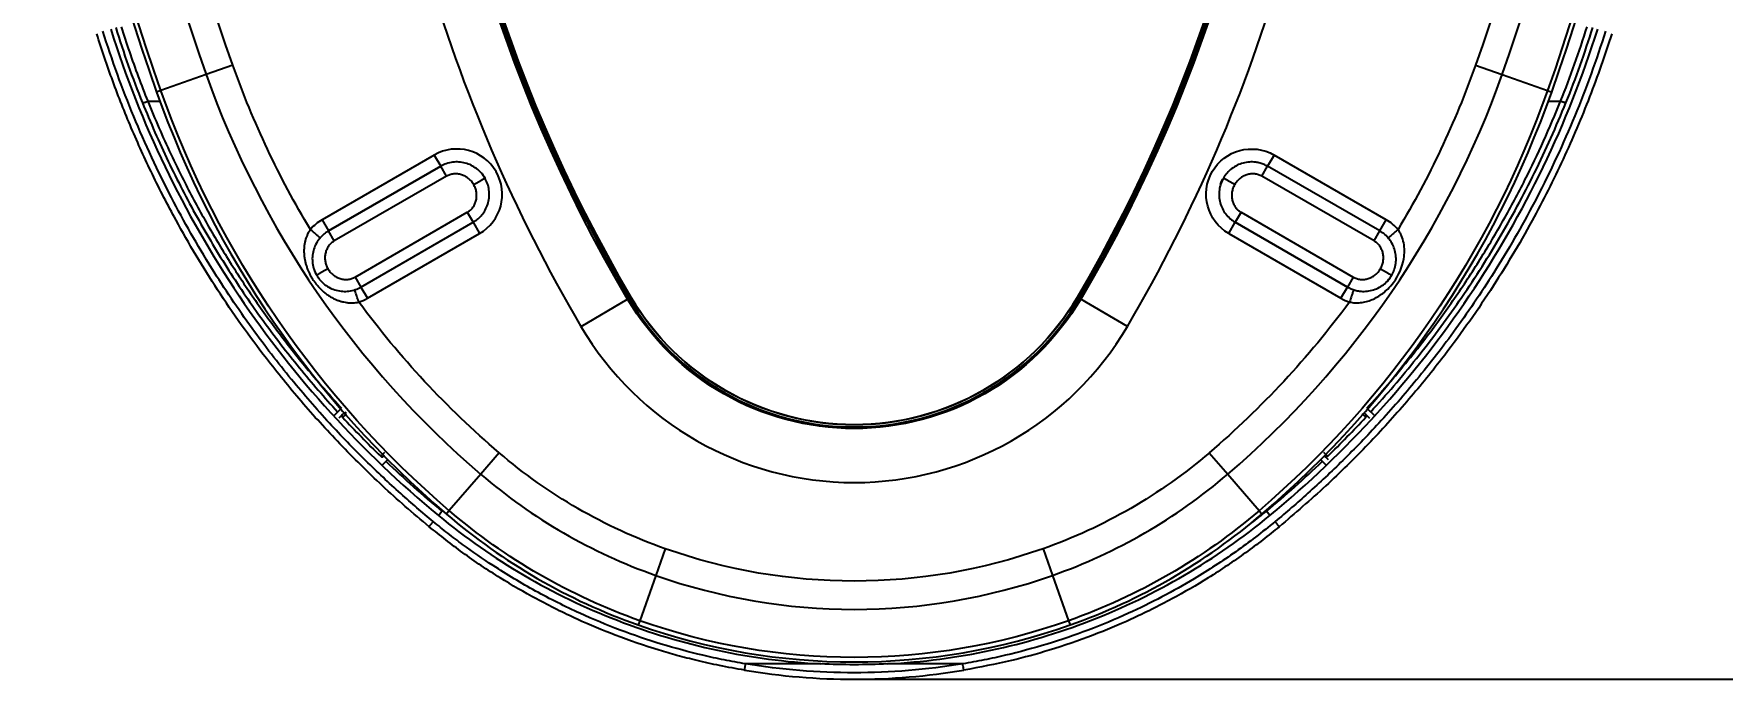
# Model space of a CAD drawing. Header units: millimetres. Extents: x 22 to 2359, y 6 to 1660.
# Drawn here: x 1656.5 to 2047.5, y 908.7 to 1058.3 of the extents above; entities that cross this region are included whole.
import ezdxf

# ---------------------------------------------------------------- set-up
doc = ezdxf.new("R2010")
doc.units = ezdxf.units.MM
doc.layers.get('Defpoints').update_dxf_attribs({"linetype": 'CONTINUOUS'})
doc.layers.add('1LINE', color=7, linetype='CONTINUOUS')
doc.styles.add('Annotative', font='malgun.ttf')
doc.dimstyles.new('WOO', dxfattribs={"dimtxt": 20, "dimasz": 2, "dimexe": 1.25, "dimexo": 0.3, "dimgap": 1, "dimtad": 1, "dimdec": 1, "dimzin": 1, "dimdsep": 46, "dimtxsty": 'Annotative', "dimcen": 0, "dimclrd": 1, "dimclre": 1, "dimclrt": 2, "dimadec": 0, "dimazin": 0, "dimtfac": 1, "dimtdec": 1, "dimtofl": 0, "dimtmove": 0, "dimatfit": 3, "dimfxl": 0, "dimarcsym": 0})

# ---------------------------------------------------------------- blocks, each defined once
blk = doc.blocks.new('*D13')
at = {"layer": '1LINE', "color": 1, "lineweight": -2}
for p, q in [((1916.75, 1347.55), (2153.47, 1347.55)), ((2152.22, 1345.55), (2152.22, 910.69)), ((1846.75, 908.69), (2153.47, 908.69))]:
    blk.add_line(p, q, dxfattribs=at)
at = {"layer": '1LINE', "color": 1}
for points in [[(2151.88, 1345.55), (2152.55, 1345.55), (2152.22, 1347.55)], [(2151.88, 910.69), (2152.55, 910.69), (2152.22, 908.69)]]:
    blk.add_solid(points, dxfattribs=at)
at = {"layer": 'Defpoints', "color": 0}
for p in [(1916.45, 1347.55), (1846.45, 908.69), (2152.22, 908.69)]:
    blk.add_point(p, dxfattribs=at)
at = {"layer": '1LINE', "color": 2, "insert": (2140.88, 1127.6), "char_height": 20, "attachment_point": 5, "rotation": 90, "style": 'Annotative'}
blk.add_mtext('439', dxfattribs=at)
blk = doc.blocks.new('*D14')
at = {"layer": '1LINE', "color": 1, "lineweight": -2}
for p, q in [((1916.75, 1386.55), (2202.92, 1386.55)), ((2201.67, 1384.55), (2201.67, 910.69)), ((1846.75, 908.69), (2202.92, 908.69))]:
    blk.add_line(p, q, dxfattribs=at)
at = {"layer": '1LINE', "color": 1}
for points in [[(2201.33, 1384.55), (2202, 1384.55), (2201.67, 1386.55)], [(2201.33, 910.69), (2202, 910.69), (2201.67, 908.69)]]:
    blk.add_solid(points, dxfattribs=at)
at = {"layer": 'Defpoints', "color": 0}
for p in [(1916.45, 1386.55), (1846.45, 908.69), (2201.67, 908.69)]:
    blk.add_point(p, dxfattribs=at)
at = {"layer": '1LINE', "color": 2, "insert": (2190.34, 1146.45), "char_height": 20, "attachment_point": 5, "rotation": 90, "style": 'Annotative'}
blk.add_mtext('478', dxfattribs=at)

msp = doc.modelspace()

# ---------------------------------------------------------------- linework, layer by layer
at = {"layer": '1LINE'}
for p, q in [((1696.38, 1048.83), (1685.88, 1045.11)), ((1702.56, 1051.02), (1696.38, 1048.83)), ((1990.35, 1051.02), (1996.52, 1048.83)), ((1996.52, 1048.83), (2007.03, 1045.11)), ((1685.88, 1045.11), (1684.9, 1044.76)), ((2007.03, 1045.11), (2008, 1044.76)), ((1749.19, 1030.17), (1723.21, 1015.17)), ((1749.19, 1030.17), (1750.69, 1027.58)), ((1943.71, 1030.17), (1942.21, 1027.58)), ((1969.69, 1015.17), (1943.71, 1030.17)), ((1750.69, 1027.58), (1724.71, 1012.58)), ((1724.71, 1012.58), (1750.69, 1027.58)), ((1752.03, 1025.26), (1726.05, 1010.26)), ((1752.03, 1025.26), (1750.69, 1027.58)), ((1940.87, 1025.26), (1942.21, 1027.58)), ((1966.85, 1010.26), (1940.87, 1025.26)), ((1968.19, 1012.58), (1942.21, 1027.58)), ((1968.19, 1012.58), (1942.21, 1027.58)), ((1730.87, 1001.91), (1756.85, 1016.91)), ((1756.85, 1016.91), (1758.19, 1014.59)), ((1936.05, 1016.91), (1934.71, 1014.59)), ((1936.05, 1016.91), (1962.03, 1001.91)), ((1723.21, 1015.17), (1724.71, 1012.58)), ((1732.21, 999.59), (1758.19, 1014.59)), ((1732.21, 999.59), (1758.19, 1014.59)), ((1758.19, 1014.59), (1759.69, 1011.99)), ((1933.21, 1011.99), (1934.71, 1014.59)), ((1934.71, 1014.59), (1960.69, 999.59)), ((1960.69, 999.59), (1934.71, 1014.59)), ((1968.19, 1012.58), (1969.69, 1015.17)), ((1726.05, 1010.26), (1724.71, 1012.58)), ((1733.71, 996.99), (1759.69, 1011.99)), ((1933.21, 1011.99), (1959.19, 996.99)), ((1966.85, 1010.26), (1968.19, 1012.58)), ((1730.87, 1001.91), (1732.21, 999.59)), ((1962.03, 1001.91), (1960.69, 999.59)), ((1732.21, 999.59), (1733.71, 996.99)), ((1794.29, 996.99), (1794.71, 997.24)), ((1794.73, 997.25), (1794.71, 997.24)), ((1898.17, 997.25), (1898.19, 997.24)), ((1898.62, 996.99), (1898.19, 997.24)), ((1959.19, 996.99), (1960.69, 999.59)), ((1783.19, 990.45), (1793.97, 996.8)), ((1794.29, 996.99), (1793.97, 996.8)), ((1898.62, 996.99), (1898.93, 996.8)), ((1909.72, 990.45), (1898.93, 996.8)), ((1725.91, 969.76), (1727.55, 971.35)), ((1728.34, 970.44), (1727.08, 969.22)), ((1964.56, 970.44), (1965.83, 969.22)), ((1967, 969.76), (1965.35, 971.35)), ((1738.42, 959.61), (1737.12, 958.34)), ((1764.21, 961.19), (1759.95, 956.22)), ((1928.7, 961.19), (1932.96, 956.22)), ((1954.48, 959.61), (1955.79, 958.34)), ((1956.31, 959.51), (1955.32, 960.46)), ((1759.95, 956.22), (1752.69, 947.76)), ((1932.96, 956.22), (1940.21, 947.76)), ((1750.17, 946.65), (1750.99, 947.64)), ((1752.69, 947.76), (1752.02, 946.97)), ((1940.21, 947.76), (1940.89, 946.97)), ((1942.74, 946.65), (1941.92, 947.64)), ((1802.69, 938.94), (1800.51, 932.77)), ((1890.21, 938.94), (1892.4, 932.77)), ((1800.51, 932.77), (1796.79, 922.26)), ((1892.4, 932.77), (1896.11, 922.26)), ((1796.79, 922.26), (1796.45, 921.28)), ((1896.11, 922.26), (1896.46, 921.28)), ((1838.72, 912.26), (1821.32, 912.26)), ((1871.59, 912.26), (1854.19, 912.26))]:
    msp.add_line(p, q, dxfattribs=at)
for centre, radius, start, end in [((2151.45, 1210.16), 495, 180, 199.5201), ((2151.45, 1210.16), 482.82, 180, 199.5201), ((1541.45, 1210.16), 482.82, 340.4799, 0), ((1541.45, 1210.16), 495, 340.4799, 0), ((2096.35, 1174.85), 363.42, 181.6372, 210.4901), ((2096.35, 1174.85), 350.54, 181.6372, 210.4901), ((2096.35, 1174.85), 350, 181.6372, 210.4901), ((1596.55, 1174.85), 350, 329.5099, 358.3628), ((1596.55, 1174.85), 350.54, 329.5099, 358.3628), ((1596.55, 1174.85), 363.42, 329.5099, 358.3628), ((1901.68, 1121.61), 217.82, 199.5201, 229.4043), ((1791.22, 1121.61), 217.82, 310.5957, 340.4799), ((1901.68, 1121.61), 230, 199.5201, 229.4043), ((1791.22, 1121.61), 230, 310.5957, 340.4799), ((1754.44, 1021.08), 10.5, 300, 120), ((1728.46, 1006.08), 10.5, 120, 139.2384), ((1964.44, 1006.08), 10.5, 40.7593, 60), ((1728.46, 1006.08), 7.5, 197.8922, 210.9), ((1964.44, 1006.08), 7.5, 317.8922, 330.9), ((1846.45, 1027.7), 60, 210.4901, 329.5099), ((1728.46, 1006.08), 10.5, 288.1654, 300), ((1846.45, 1027.7), 60.54, 210.4901, 329.5099), ((1964.44, 1006.08), 10.5, 240, 251.8346), ((1846.45, 1027.7), 73.42, 210.4901, 329.5099), ((1843.12, 1053.27), 127.82, 229.4043, 250.5276), ((1849.79, 1053.27), 127.82, 289.4724, 310.5957), ((1843.12, 1053.27), 140, 229.4043, 250.5276), ((1849.79, 1053.27), 140, 289.4724, 310.5957), ((1846.45, 1062.7), 137.82, 250.5276, 289.4724), ((1846.45, 1062.7), 150, 250.5276, 289.4724), ((1846.45, 1063.55), 154.86, 260.5651, 279.4342)]:
    msp.add_arc(centre, radius, start, end, dxfattribs=at)
at = {"layer": '1LINE', "extrusion": (0, 0, -1)}
for centre, radius, start, end in [((-2151.45, 1210.16), 493.96, 340.4799, 0), ((-2151.45, 1210.16), 476.27, 340.4799, 0), ((-1541.45, 1210.16), 476.27, 180, 199.5201), ((-1541.45, 1210.16), 493.96, 180, 199.5201), ((-2096.35, 1174.85), 350.9, 329.5099, 358.3628), ((-2096.35, 1174.85), 350.04, 329.5099, 358.3628), ((-2096.35, 1174.85), 350.02, 329.5099, 358.3628), ((-1596.55, 1174.85), 350.02, 181.6372, 210.4901), ((-1596.55, 1174.85), 350.04, 181.6372, 210.4901), ((-1596.55, 1174.85), 350.9, 181.6372, 210.4901), ((-1901.68, 1121.61), 211.27, 329.0427, 340.4799), ((-1791.22, 1121.61), 211.27, 199.5201, 210.9573), ((-1901.68, 1121.61), 228.96, 310.5957, 340.4799), ((-1791.22, 1121.61), 228.96, 199.5201, 229.4043), ((-1938.46, 1021.08), 10.5, 300, 120), ((-1754.44, 1021.08), 7.5, 137.8894, 150.9), ((-1938.46, 1021.08), 7.5, 17.8894, 30.9), ((-1846.45, 1027.7), 60.04, 210.4901, 329.5099), ((-1846.45, 1027.7), 60.02, 210.4901, 329.5099), ((-1901.68, 1121.61), 211.27, 310.5957, 323.5536), ((-1846.45, 1027.7), 60.9, 210.4901, 329.5099), ((-1791.22, 1121.61), 211.27, 216.4464, 229.4043), ((-1843.12, 1053.27), 121.27, 289.4724, 310.5957), ((-1849.79, 1053.27), 121.27, 229.4043, 250.5276), ((-1843.12, 1053.27), 138.96, 289.4724, 310.5957), ((-1849.79, 1053.27), 138.96, 229.4043, 250.5276), ((-1846.45, 1062.7), 131.27, 250.5276, 289.4724), ((-1846.45, 1062.7), 148.96, 250.5276, 289.4724), ((-1846.45, 1063.55), 153.36, 260.5662, 279.4338), ((-1846.45, 1063.55), 151.49, 267.0723, 272.9277)]:
    msp.add_arc(centre, radius, start, end, dxfattribs=at)
at = {"layer": '1LINE'}
for points in [[(1675.42, 1059.7), (1677.24, 1053.83), (1679.31, 1048.03), (1681.61, 1042.31)], [(2011.3, 1042.31), (2013.6, 1048.03), (2015.66, 1053.83), (2017.48, 1059.7)], [(1682.85, 1042.64), (1683.83, 1042.64), (1684.82, 1042.64), (1685.8, 1042.63)], [(2007.2, 1042.63), (2008.15, 1042.64), (2009.1, 1042.64), (2010.06, 1042.64)], [(1727.97, 969.4), (1727.79, 969.59), (1727.8, 969.92), (1727.99, 970.1)], [(1728.88, 970.24), (1728.66, 970.45), (1728.54, 970.64), (1728.58, 970.67)], [(1964.94, 969.4), (1965.14, 969.62), (1965.13, 969.9), (1964.92, 970.1)], [(1727.97, 969.4), (1730.83, 966.32), (1733.78, 963.31), (1736.8, 960.37)], [(1956.11, 960.37), (1959.13, 963.31), (1962.07, 966.32), (1964.94, 969.4)], [(1736.8, 960.37), (1737, 960.17), (1737.28, 960.17), (1737.49, 960.37)], [(1738.01, 959.2), (1742.19, 955.19), (1746.52, 951.33), (1750.99, 947.64)], [(1941.92, 947.64), (1946.38, 951.33), (1950.71, 955.19), (1954.9, 959.2)], [(1956.11, 960.37), (1955.93, 960.2), (1955.6, 960.2), (1955.42, 960.37)], [(1938.41, 944.84), (1939.59, 945.77), (1940.75, 946.7), (1941.92, 947.64)]]:
    msp.add_open_spline(points, degree=3, dxfattribs=at)
for points, knots in [([(1676.71, 1059.9), (1677.33, 1057.97), (1678.56, 1054.1), (1680.61, 1048.34), (1682.1, 1044.54), (1682.85, 1042.64)], [0, 0, 0, 0, 0.332772, 0.666024, 1, 1, 1, 1]), ([(2010.06, 1042.64), (2011.17, 1045.5), (2013.39, 1051.19), (2015.26, 1057), (2016.19, 1059.9)], [0, 0, 0, 0, 0.500677, 1, 1, 1, 1]), ([(1748.03, 944.04), (1746.17, 945.6), (1742.5, 948.69), (1737.22, 953.47), (1732.17, 958.31), (1727.35, 963.19), (1722.76, 968.11), (1718.4, 973.05), (1714.26, 978.01), (1707.57, 986.44), (1698.94, 998.6), (1690.35, 1013.01), (1683.86, 1025.64), (1678.98, 1036.42), (1674.65, 1047.28), (1672.23, 1054.63), (1671.03, 1058.29)], [0, 0, 0, 0, 0.051904, 0.102852, 0.152845, 0.201882, 0.249965, 0.297092, 0.343265, 0.388483, 0.528099, 0.662814, 0.748479, 0.833229, 0.917067, 1, 1, 1, 1]), ([(1748.98, 945.23), (1746.42, 947.34), (1741.1, 951.93), (1733.04, 959.51), (1724.55, 968.3), (1715.71, 978.48), (1706.53, 990.39), (1697.13, 1004.4), (1687.82, 1020.76), (1679.29, 1039.12), (1674.54, 1052.23), (1672.45, 1058.9)], [0, 0, 0, 0, 0.071516, 0.151511, 0.238576, 0.334789, 0.442213, 0.56288, 0.698758, 0.848381, 1, 1, 1, 1]), ([(1674.27, 1059.33), (1677.7, 1048.38), (1681.91, 1037.75), (1691.83, 1017.13), (1697.58, 1007.1), (1710.4, 988.05), (1717.52, 978.97), (1732.97, 961.93), (1741.28, 953.99), (1750.17, 946.65)], [0, 0, 0, 0, 0.25, 0.25, 0.5, 0.5, 0.75, 0.75, 1, 1, 1, 1]), ([(1942.74, 946.65), (1951.63, 953.99), (1959.92, 961.92), (1975.34, 978.91), (1982.48, 988.01), (1995.3, 1007.05), (2001.04, 1017.06), (2010.99, 1037.73), (2015.21, 1048.38), (2018.64, 1059.33)], [0, 0, 0, 0, 0.25, 0.25, 0.5, 0.5, 0.75, 0.75, 1, 1, 1, 1]), ([(2020.45, 1058.9), (2018.37, 1052.26), (2013.62, 1039.14), (2005.07, 1020.74), (1995.71, 1004.3), (1986.29, 990.28), (1977.13, 978.4), (1968.33, 968.28), (1959.89, 959.54), (1951.84, 951.96), (1946.51, 947.36), (1943.93, 945.23)], [0, 0, 0, 0, 0.15084, 0.301546, 0.4382, 0.558941, 0.665984, 0.761612, 0.848138, 0.927891, 1, 1, 1, 1]), ([(2021.88, 1058.29), (2021.09, 1055.85), (2019.5, 1050.94), (2016.8, 1043.66), (2013.86, 1036.4), (2010.66, 1029.19), (2007.2, 1022.03), (2001.82, 1011.76), (1993.88, 998.46), (1983.99, 984.56), (1974.39, 972.78), (1965.46, 962.97), (1955.64, 953.24), (1948.51, 947.15), (1944.88, 944.04)], [0, 0, 0, 0, 0.055333, 0.111074, 0.167225, 0.223787, 0.280762, 0.33815, 0.473018, 0.612897, 0.703977, 0.798853, 0.897527, 1, 1, 1, 1]), ([(1681.61, 1042.31), (1682.56, 1040.01), (1684.45, 1035.44), (1687.54, 1028.72), (1690.8, 1022.16), (1694.24, 1015.76), (1697.84, 1009.52), (1701.59, 1003.45), (1705.48, 997.55), (1709.51, 991.82), (1713.66, 986.26), (1717.93, 980.88), (1722.3, 975.67), (1725.32, 972.32), (1726.82, 970.65)], [0, 0, 0, 0, 0.087721, 0.174658, 0.260801, 0.346142, 0.430673, 0.514399, 0.597322, 0.679446, 0.760773, 0.841305, 0.921047, 1, 1, 1, 1]), ([(1682.85, 1042.64), (1683.7, 1040.58), (1685.39, 1036.46), (1688.16, 1030.38), (1691.64, 1023.25), (1696, 1015.1), (1701.44, 1005.95), (1707.33, 996.96), (1713.69, 988.18), (1720.44, 979.66), (1725.28, 974.23), (1727.71, 971.5)], [0, 0, 0, 0, 0.079281, 0.158388, 0.237387, 0.36127, 0.486563, 0.614906, 0.742431, 0.870793, 1, 1, 1, 1]), ([(1965.2, 971.5), (1966.82, 973.31), (1970.07, 976.93), (1974.72, 982.52), (1979.93, 989.15), (1985.57, 996.96), (1991.47, 1005.95), (1996.91, 1015.1), (2001.79, 1024.23), (2006.21, 1033.4), (2008.77, 1039.56), (2010.06, 1042.64)], [0, 0, 0, 0, 0.08625, 0.172081, 0.257581, 0.385105, 0.513448, 0.638741, 0.762624, 0.881152, 1, 1, 1, 1]), ([(1966.08, 970.65), (1967.88, 972.65), (1971.51, 976.69), (1976.71, 983.02), (1981.77, 989.58), (1986.65, 996.39), (1991.34, 1003.45), (1995.82, 1010.75), (2000.08, 1018.3), (2004.1, 1026.08), (2007.88, 1034.08), (2010.15, 1039.55), (2011.3, 1042.31)], [0, 0, 0, 0, 0.094839, 0.190815, 0.28793, 0.386192, 0.485604, 0.586171, 0.6879, 0.790791, 0.894829, 1, 1, 1, 1]), ([(1760.94, 1024.83), (1760.68, 1025.23), (1760.14, 1026.05), (1759.05, 1027.06), (1757.78, 1027.85), (1756.4, 1028.37), (1754.93, 1028.61), (1753.44, 1028.56), (1752, 1028.24), (1751.12, 1027.79), (1750.69, 1027.58)], [0, 0, 0, 0, 0.121324, 0.24982, 0.37484, 0.500026, 0.625265, 0.750304, 0.878446, 1, 1, 1, 1]), ([(1942.21, 1027.58), (1941.93, 1027.72), (1941.37, 1028.02), (1940.43, 1028.34), (1939.3, 1028.57), (1937.97, 1028.61), (1936.51, 1028.37), (1935.12, 1027.85), (1933.86, 1027.06), (1932.77, 1026.05), (1932.23, 1025.23), (1931.97, 1024.83)], [0, 0, 0, 0, 0.080335, 0.163643, 0.249857, 0.374863, 0.500073, 0.625234, 0.750228, 0.878697, 1, 1, 1, 1]), ([(1758.34, 1023.33), (1758.17, 1023.6), (1757.83, 1024.12), (1757.14, 1024.78), (1756.36, 1025.3), (1755.51, 1025.65), (1754.61, 1025.83), (1753.71, 1025.83), (1752.83, 1025.65), (1752.3, 1025.39), (1752.03, 1025.26)], [0, 0, 0, 0, 0.128874, 0.257466, 0.384925, 0.511067, 0.635579, 0.758273, 0.879589, 1, 1, 1, 1]), ([(1758.19, 1014.59), (1758.46, 1014.75), (1759.01, 1015.1), (1759.74, 1015.75), (1760.51, 1016.61), (1761.21, 1017.74), (1761.73, 1019.13), (1761.98, 1020.59), (1761.92, 1022.08), (1761.6, 1023.53), (1761.15, 1024.41), (1760.94, 1024.83)], [0, 0, 0, 0, 0.080335, 0.163643, 0.249857, 0.374863, 0.500073, 0.625234, 0.750228, 0.878697, 1, 1, 1, 1]), ([(1931.97, 1024.83), (1931.75, 1024.41), (1931.31, 1023.53), (1930.98, 1022.08), (1930.93, 1020.59), (1931.17, 1019.13), (1931.69, 1017.74), (1932.48, 1016.48), (1933.49, 1015.39), (1934.31, 1014.85), (1934.71, 1014.59)], [0, 0, 0, 0, 0.121324, 0.24982, 0.37484, 0.500026, 0.625265, 0.750304, 0.878446, 1, 1, 1, 1]), ([(1940.87, 1025.26), (1940.61, 1025.39), (1940.08, 1025.65), (1939.2, 1025.83), (1938.3, 1025.83), (1937.4, 1025.65), (1936.54, 1025.3), (1935.76, 1024.78), (1935.08, 1024.12), (1934.74, 1023.6), (1934.57, 1023.33)], [0, 0, 0, 0, 0.120435, 0.241746, 0.364436, 0.488948, 0.615092, 0.742552, 0.871148, 1, 1, 1, 1]), ([(1756.85, 1016.91), (1757.1, 1017.07), (1757.59, 1017.39), (1758.19, 1018.07), (1758.64, 1018.85), (1758.93, 1019.72), (1759.05, 1020.64), (1758.99, 1021.57), (1758.77, 1022.49), (1758.48, 1023.05), (1758.34, 1023.33)], [0, 0, 0, 0, 0.120435, 0.241746, 0.364436, 0.488948, 0.615092, 0.742552, 0.871148, 1, 1, 1, 1]), ([(1934.57, 1023.33), (1934.42, 1023.05), (1934.14, 1022.49), (1933.91, 1021.57), (1933.85, 1020.64), (1933.97, 1019.72), (1934.26, 1018.85), (1934.72, 1018.07), (1935.31, 1017.39), (1935.81, 1017.07), (1936.05, 1016.91)], [0, 0, 0, 0, 0.128874, 0.257466, 0.384925, 0.511067, 0.635579, 0.758273, 0.879589, 1, 1, 1, 1]), ([(1720.51, 1012.94), (1720.37, 1012.75), (1720.21, 1012.5), (1720.05, 1012.22), (1720, 1012.12), (1719.92, 1011.96), (1719.75, 1011.61), (1719.52, 1011.06), (1719.31, 1010.37), (1719.18, 1009.78), (1719.12, 1009.38), (1719.1, 1009.19), (1719.08, 1009.07), (1719.05, 1008.72), (1719.02, 1008.16), (1719.03, 1007.39), (1719.09, 1006.74), (1719.15, 1006.32), (1719.18, 1006.12), (1719.2, 1005.99), (1719.27, 1005.62), (1719.41, 1005.03), (1719.65, 1004.25), (1719.86, 1003.69), (1719.99, 1003.36), (1720.05, 1003.23), (1720.15, 1003.01), (1720.36, 1002.56), (1720.7, 1001.93), (1721.07, 1001.32), (1721.36, 1000.91), (1721.53, 1000.68), (1721.79, 1000.33), (1722.2, 999.83), (1722.77, 999.22), (1723.23, 998.79), (1723.52, 998.54), (1723.63, 998.45), (1723.79, 998.32), (1724.13, 998.04), (1724.68, 997.65), (1725.35, 997.23), (1725.93, 996.93), (1726.4, 996.71), (1726.87, 996.52), (1727.47, 996.31), (1728.19, 996.12), (1728.7, 996.02), (1729, 995.98), (1729.13, 995.97), (1729.34, 995.94), (1729.76, 995.91), (1730.35, 995.91), (1731.05, 995.97), (1731.51, 996.05), (1731.74, 996.1)], [0, 0, 0, 0, 0.03125, 0.039063, 0.042969, 0.046875, 0.0625, 0.09375, 0.125, 0.15625, 0.171875, 0.175781, 0.179688, 0.1875, 0.21875, 0.25, 0.28125, 0.296875, 0.300781, 0.304688, 0.3125, 0.34375, 0.375, 0.40625, 0.410156, 0.414063, 0.421875, 0.4375, 0.46875, 0.5, 0.515625, 0.523438, 0.53125, 0.5625, 0.59375, 0.625, 0.632813, 0.636719, 0.640625, 0.65625, 0.6875, 0.71875, 0.75, 0.765625, 0.78125, 0.8125, 0.84375, 0.875, 0.878906, 0.882813, 0.890625, 0.90625, 0.9375, 0.96875, 1, 1, 1, 1]), ([(1722.78, 1010.98), (1722.78, 1010.98), (1722.77, 1010.99), (1722.71, 1011.04), (1722.59, 1011.14), (1722.38, 1011.32), (1722.12, 1011.54), (1721.82, 1011.81), (1721.45, 1012.12), (1721.03, 1012.49), (1720.7, 1012.77), (1720.51, 1012.94)], [0, 0, 0, 0, 0.0625, 0.125, 0.25, 0.375, 0.5, 0.625, 0.75, 0.875, 1, 1, 1, 1]), ([(1961.17, 996.1), (1961.59, 996.03), (1962.45, 995.88), (1963.77, 995.94), (1965.09, 996.19), (1966.4, 996.64), (1967.67, 997.28), (1968.89, 998.1), (1970.16, 999.2), (1972.27, 1001.61), (1973.92, 1005.38), (1973.95, 1009.18), (1973.36, 1011.2), (1972.92, 1012.11), (1972.64, 1012.59), (1972.48, 1012.82), (1972.4, 1012.94)], [0, 0, 0, 0, 0.05135, 0.103718, 0.157986, 0.214352, 0.272189, 0.331931, 0.392873, 0.47467, 0.713793, 0.862634, 0.93291, 0.966679, 0.983361, 1, 1, 1, 1]), ([(1972.4, 1012.94), (1972.25, 1012.81), (1971.95, 1012.55), (1971.38, 1012.06), (1970.81, 1011.57), (1970.26, 1011.09), (1970.18, 1011.02), (1970.12, 1010.98)], [0, 0, 0, 0, 0.125622, 0.251298, 0.501603, 0.69048, 1, 1, 1, 1]), ([(1724.71, 1012.58), (1724.45, 1012.41), (1723.9, 1012.07), (1723.16, 1011.42), (1722.39, 1010.55), (1721.69, 1009.42), (1721.17, 1008.04), (1720.93, 1006.57), (1720.98, 1005.08), (1721.31, 1003.63), (1721.75, 1002.76), (1721.97, 1002.33)], [0, 0, 0, 0, 0.080336, 0.163644, 0.249859, 0.374865, 0.500076, 0.625236, 0.75023, 0.878698, 1, 1, 1, 1]), ([(1726.05, 1010.26), (1725.81, 1010.09), (1725.31, 1009.77), (1724.72, 1009.09), (1724.26, 1008.31), (1723.97, 1007.45), (1723.85, 1006.53), (1723.91, 1005.59), (1724.14, 1004.67), (1724.42, 1004.11), (1724.57, 1003.83)], [0, 0, 0, 0, 0.120435, 0.241748, 0.364439, 0.488951, 0.615095, 0.742554, 0.871149, 1, 1, 1, 1]), ([(1968.34, 1003.83), (1968.48, 1004.11), (1968.77, 1004.67), (1968.99, 1005.59), (1969.05, 1006.53), (1968.93, 1007.45), (1968.64, 1008.31), (1968.19, 1009.09), (1967.59, 1009.77), (1967.1, 1010.09), (1966.85, 1010.26)], [0, 0, 0, 0, 0.128875, 0.257468, 0.384927, 0.51107, 0.635581, 0.758274, 0.87959, 1, 1, 1, 1]), ([(1970.94, 1002.33), (1971.15, 1002.76), (1971.6, 1003.63), (1971.92, 1005.08), (1971.98, 1006.57), (1971.73, 1008.04), (1971.21, 1009.42), (1970.42, 1010.69), (1969.42, 1011.78), (1968.59, 1012.31), (1968.19, 1012.58)], [0, 0, 0, 0, 0.121325, 0.249821, 0.374842, 0.500029, 0.625267, 0.750306, 0.878447, 1, 1, 1, 1]), ([(1721.97, 1002.33), (1722.23, 1001.93), (1722.77, 1001.11), (1723.86, 1000.1), (1725.12, 999.31), (1726.51, 998.79), (1727.97, 998.55), (1729.46, 998.6), (1730.91, 998.93), (1731.79, 999.37), (1732.21, 999.59)], [0, 0, 0, 0, 0.121325, 0.249821, 0.374842, 0.500029, 0.625267, 0.750306, 0.878447, 1, 1, 1, 1]), ([(1724.57, 1003.83), (1724.74, 1003.57), (1725.08, 1003.04), (1725.76, 1002.39), (1726.54, 1001.87), (1727.4, 1001.51), (1728.3, 1001.33), (1729.2, 1001.33), (1730.08, 1001.51), (1730.61, 1001.77), (1730.87, 1001.91)], [0, 0, 0, 0, 0.128875, 0.257468, 0.384927, 0.51107, 0.635581, 0.758274, 0.87959, 1, 1, 1, 1]), ([(1960.69, 999.59), (1960.97, 999.44), (1961.54, 999.14), (1962.47, 998.82), (1963.61, 998.59), (1964.94, 998.55), (1966.4, 998.79), (1967.78, 999.31), (1969.05, 1000.1), (1970.14, 1001.11), (1970.68, 1001.93), (1970.94, 1002.33)], [0, 0, 0, 0, 0.080336, 0.163644, 0.249859, 0.374865, 0.500076, 0.625236, 0.75023, 0.878698, 1, 1, 1, 1]), ([(1962.03, 1001.91), (1962.3, 1001.77), (1962.83, 1001.51), (1963.71, 1001.33), (1964.61, 1001.33), (1965.51, 1001.51), (1966.36, 1001.87), (1967.14, 1002.39), (1967.83, 1003.04), (1968.17, 1003.57), (1968.34, 1003.83)], [0, 0, 0, 0, 0.120435, 0.241748, 0.364439, 0.488951, 0.615095, 0.742554, 0.871149, 1, 1, 1, 1]), ([(1731.74, 996.1), (1731.67, 996.29), (1731.55, 996.66), (1731.32, 997.38), (1731.08, 998.09), (1730.86, 998.78), (1730.82, 998.89), (1730.8, 998.95)], [0, 0, 0, 0, 0.125639, 0.251342, 0.501629, 0.690931, 1, 1, 1, 1]), ([(1962.1, 998.95), (1962.1, 998.95), (1962.1, 998.94), (1962.08, 998.87), (1962.03, 998.72), (1961.94, 998.46), (1961.83, 998.13), (1961.71, 997.74), (1961.56, 997.29), (1961.39, 996.76), (1961.25, 996.34), (1961.17, 996.1)], [0, 0, 0, 0, 0.0625, 0.125, 0.25, 0.375, 0.5, 0.625, 0.75, 0.875, 1, 1, 1, 1]), ([(1727.97, 969.4), (1728, 969.43), (1728.05, 969.47), (1728.28, 969.68), (1728.51, 969.89), (1728.71, 970.08), (1728.83, 970.19), (1728.88, 970.24)], [0, 0, 0, 0, 0.297886, 0.547068, 0.747273, 0.898299, 1, 1, 1, 1]), ([(1964.03, 970.24), (1964.12, 970.15), (1964.36, 969.92), (1964.77, 969.55), (1964.87, 969.46), (1964.94, 969.4)], [0, 0, 0, 0, 0.197903, 0.532128, 1, 1, 1, 1]), ([(1737.69, 961.22), (1737.58, 961.12), (1737.36, 960.9), (1737.08, 960.63), (1736.87, 960.43), (1736.82, 960.39), (1736.8, 960.37)], [0, 0, 0, 0, 0.240487, 0.4873, 0.740464, 1, 1, 1, 1]), ([(1956.11, 960.37), (1956.09, 960.39), (1956.04, 960.43), (1955.83, 960.63), (1955.55, 960.9), (1955.33, 961.12), (1955.22, 961.22)], [0, 0, 0, 0, 0.259537, 0.512701, 0.759513, 1, 1, 1, 1]), ([(1750.17, 946.65), (1762.69, 936.3), (1776.51, 928.21), (1799.16, 919.41), (1806.92, 917.09), (1822.62, 913.73), (1830.6, 912.68), (1838.72, 912.26)], [0, 0, 0, 0, 0.5, 0.5, 0.75, 0.75, 1, 1, 1, 1]), ([(1854.19, 912.26), (1870.41, 913.09), (1886.07, 916.44), (1908.72, 925.22), (1916.02, 928.75), (1929.87, 936.87), (1936.47, 941.47), (1942.74, 946.65)], [0, 0, 0, 0, 0.5, 0.5, 0.75, 0.75, 1, 1, 1, 1]), ([(1821.07, 910.79), (1819.14, 911.13), (1815.44, 911.79), (1810.23, 912.96), (1805.57, 914.16), (1799.22, 916.01), (1791.47, 918.67), (1781.97, 922.64), (1773.07, 927.07), (1764.21, 932.23), (1755.89, 937.79), (1750.59, 942), (1748.03, 944.04)], [0, 0, 0, 0, 0.072608, 0.138504, 0.19769, 0.250165, 0.382888, 0.50023, 0.630365, 0.750133, 0.87881, 1, 1, 1, 1]), ([(1821.32, 912.26), (1819.66, 912.55), (1816.35, 913.14), (1809.8, 914.57), (1801.71, 916.75), (1792.19, 920), (1784.23, 923.32), (1777.75, 926.42), (1770.97, 929.98), (1763.59, 934.41), (1756.91, 939.05), (1752.32, 942.51), (1750.09, 944.32), (1748.98, 945.23)], [0, 0, 0, 0, 0.062756, 0.125298, 0.250116, 0.375083, 0.500179, 0.571665, 0.643111, 0.78576, 0.892673, 0.946344, 1, 1, 1, 1]), ([(1943.93, 945.23), (1942.44, 944.02), (1939.46, 941.61), (1934.82, 938.22), (1930.08, 934.99), (1924.41, 931.45), (1917.73, 927.69), (1909.56, 923.68), (1900.71, 920), (1891.2, 916.75), (1883.11, 914.57), (1876.56, 913.14), (1873.25, 912.55), (1871.59, 912.26)], [0, 0, 0, 0, 0.071613, 0.142977, 0.214234, 0.285525, 0.392615, 0.499822, 0.624918, 0.749885, 0.874702, 0.937244, 1, 1, 1, 1]), ([(1944.88, 944.04), (1943.63, 943.03), (1941.08, 940.96), (1937.07, 937.97), (1932.85, 935.02), (1927.21, 931.36), (1919.84, 927.07), (1910.93, 922.64), (1901.44, 918.66), (1892.17, 915.49), (1882.18, 912.73), (1875.52, 911.48), (1871.84, 910.79)], [0, 0, 0, 0, 0.059667, 0.121206, 0.184617, 0.249901, 0.369667, 0.499803, 0.617145, 0.749869, 0.861515, 1, 1, 1, 1]), ([(1871.84, 910.79), (1871.84, 910.75), (1871.82, 910.89), (1871.73, 911.45), (1871.66, 911.85), (1871.59, 912.26)], [0, 0, 0, 0, 0.5, 0.5, 1, 1, 1, 1])]:
    msp.add_open_spline(points, degree=3, knots=knots, dxfattribs=at)
for points, weights in [([(1681.61, 1042.31), (1681.69, 1042.25), (1682.17, 1042.38), (1682.85, 1042.64)], [1.12150529263, 0.95808917974, 0.959510491053, 1.12576922657]), ([(2011.3, 1042.31), (2011.22, 1042.25), (2010.73, 1042.38), (2010.06, 1042.64)], [1.12360389586, 0.958785769855, 0.958798702395, 1.12364269348]), ([(1758.34, 1023.33), (1759.86, 1024.21), (1760.94, 1024.83), (1760.94, 1024.83)], [1.17157255306, 0.942809058869, 0.94280914898, 1.17157282339]), ([(1934.57, 1023.33), (1933.04, 1024.21), (1931.97, 1024.83), (1931.97, 1024.83)], [1.17157255306, 0.942809058869, 0.94280914898, 1.17157282339]), ([(1724.57, 1003.83), (1723.04, 1002.95), (1721.97, 1002.33), (1721.97, 1002.33)], [1.17157255306, 0.942809058869, 0.942809148981, 1.17157282339]), ([(1968.34, 1003.83), (1969.86, 1002.95), (1970.94, 1002.33), (1970.94, 1002.33)], [1.17157255306, 0.942809058869, 0.942809148981, 1.17157282339]), ([(1748.03, 944.04), (1747.96, 943.99), (1748.37, 944.5), (1748.98, 945.23)], [1.19644941887, 0.933205675437, 0.934523423923, 1.20040266432]), ([(1944.88, 944.04), (1944.94, 943.99), (1944.54, 944.5), (1943.93, 945.23)], [1.19841986571, 0.933863356578, 0.933860044805, 1.19840993039]), ([(1821.07, 910.79), (1821.06, 910.71), (1821.16, 911.34), (1821.32, 912.26)], [1.18888210981, 0.933905078319, 0.937078302509, 1.19840178238])]:
    msp.add_rational_spline(points, weights, degree=3, dxfattribs=at)

# ---------------------------------------------------------------- dimensions: what is measured, and where the dimension line sits
for base, p1, picture, middle in [((2201.67, 908.69), (1916.45, 1386.55), '*D14', (2201.67, 1146.45)), ((2152.22, 908.69), (1916.45, 1347.55), '*D13', (2152.22, 1127.6))]:
    dim = msp.add_linear_dim(base=base, p1=p1, p2=(1846.45, 908.69), angle=90, dimstyle='WOO', override={"dimdec": 0}, dxfattribs=at)
    dim.commit()
    dim.dimension.update_dxf_attribs({"geometry": picture, "text_midpoint": middle, "dimtype": 160})

doc.saveas('drawing.dxf')
